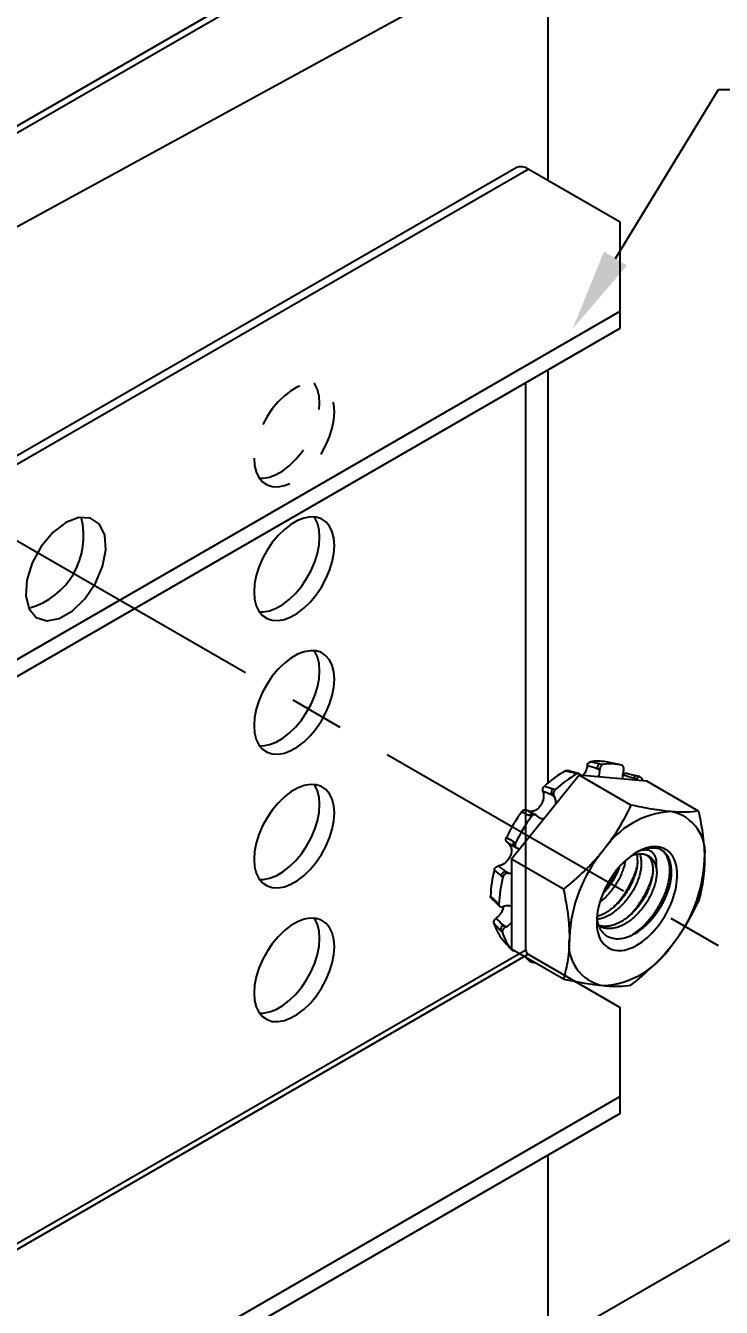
# Model space of a CAD drawing. Header units: inches. Extents: x -3.8 to 16.7, y -13 to 0.
# Drawn here: x 5.606 to 7.199, y -4.796 to -1.861 of the extents above; entities that cross this region are included whole.
import ezdxf
from ezdxf import colors
from ezdxf.entities.mleader import LeaderData, LeaderLine
from ezdxf.math import Vec2, Vec3

# ---------------------------------------------------------------- set-up
doc = ezdxf.new("R2010")
doc.units = ezdxf.units.IN
doc.header["$LTSCALE"] = 0.5
doc.header["$MEASUREMENT"] = 0
doc.linetypes.add('CENTER', pattern=[2, 1.25, -0.25, 0.25, -0.25])
doc.linetypes.add('HIDDEN', pattern=[0.375, 0.25, -0.125])
for name, color, linetype in [('Centerline', 210, 'CENTER'), ('FAB DWG', 221, 'CONTINUOUS'), ('Hardware', 242, 'CONTINUOUS'), ('Housing', 150, 'CONTINUOUS'), ('WallMount Bracket', 190, 'CONTINUOUS')]:
    doc.layers.add(name, color=color, linetype=linetype)
doc.styles.get("Standard").update_dxf_attribs({"font": 'arial.ttf'})

msp = doc.modelspace()

# ---------------------------------------------------------------- linework, layer by layer
at = {"layer": 'Centerline', "transparency": 16777216}
msp.add_line((5.567583, -3.029764), (7.330951, -4.047845), dxfattribs=at)
at = {"layer": 'Hardware', "linetype": 'Continuous', "lineweight": 25, "transparency": 16777216}
for p, q in [((6.921353, -3.551116), (6.927466, -3.552443)), ((6.964929, -3.553077), (6.934712, -3.546921)), ((6.873117, -3.577262), (6.718438, -3.769682)), ((6.86779, -3.574122), (6.86206, -3.572655)), ((6.87206, -3.573429), (6.866302, -3.571953)), ((6.991531, -3.645621), (6.873117, -3.577262)), ((7.027797, -3.591093), (6.873117, -3.577262)), ((6.920169, -3.565816), (6.914076, -3.562299)), ((6.920232, -3.563634), (6.914076, -3.562299)), ((6.920169, -3.565816), (6.920232, -3.563634)), ((6.973619, -3.576848), (6.972457, -3.578724)), ((6.974622, -3.566337), (6.974071, -3.568495)), ((7.01144, -3.580294), (7.004541, -3.578763)), ((6.813129, -3.608341), (6.818307, -3.610211)), ((7.004312, -3.587836), (6.998219, -3.584319)), ((7.005137, -3.585854), (6.998219, -3.584319)), ((7.003812, -3.588948), (7.004312, -3.587836)), ((7.004312, -3.587836), (7.005137, -3.585854)), ((7.14621, -3.659452), (7.027797, -3.591093)), ((6.816164, -3.625858), (6.810071, -3.62234)), ((6.815284, -3.624219), (6.810071, -3.62234)), ((6.816164, -3.625858), (6.815284, -3.624219)), ((6.752782, -3.657635), (6.751996, -3.6572)), ((6.773602, -3.668178), (6.768747, -3.665893)), ((6.763526, -3.672007), (6.758701, -3.66974)), ((6.775273, -3.669355), (6.776512, -3.670588)), ((6.711216, -3.732665), (6.708186, -3.730844)), ((6.711452, -3.732807), (6.711216, -3.732665)), ((6.722902, -3.729637), (6.727323, -3.73258)), ((6.724549, -3.740831), (6.729, -3.74379)), ((6.732021, -3.745026), (6.730379, -3.744467)), ((6.836851, -3.838041), (6.718438, -3.769682)), ((6.718438, -3.769682), (6.718438, -3.975933)), ((6.698363, -3.810891), (6.694128, -3.807444)), ((6.711059, -3.80171), (6.704966, -3.798192)), ((6.704966, -3.798192), (6.709227, -3.801665)), ((6.709227, -3.801665), (6.711059, -3.80171)), ((6.685134, -3.868673), (6.689267, -3.87281)), ((6.686716, -3.87319), (6.690872, -3.877348)), ((6.699882, -3.877804), (6.697949, -3.878448)), ((6.697189, -3.937723), (6.693005, -3.933168)), ((6.705616, -3.924789), (6.699523, -3.921272)), ((6.699523, -3.921272), (6.703735, -3.925859)), ((6.703735, -3.925859), (6.705616, -3.924789)), ((6.714252, -3.972341), (6.718676, -3.977339)), ((6.836851, -4.044292), (6.718438, -3.975933)), ((6.751578, -3.995065), (6.754247, -3.997982)), ((6.75426, -3.997986), (6.758971, -4.003173))]:
    msp.add_line(p, q, dxfattribs=at)
at = {"layer": 'Hardware', "linetype": 'Continuous', "lineweight": 25, "transparency": 16777216, "flags": 128}
msp.add_lwpolyline([(7.005346, -3.966334), (7.011195, -3.962744), (7.01702, -3.958738), (7.022798, -3.954335), (7.028506, -3.949551), (7.034121, -3.944406), (7.039619, -3.938921), (7.04498, -3.933117), (7.050181, -3.927018), (7.055202, -3.920649), (7.060022, -3.914035), (7.064621, -3.907202), (7.068982, -3.900179), (7.073087, -3.892994), (7.076919, -3.885675), (7.080463, -3.878252), (7.083704, -3.870755), (7.08663, -3.863214), (7.089229, -3.855659), (7.091489, -3.848122), (7.093403, -3.840631), (7.094963, -3.833218), (7.096161, -3.825912), (7.096994, -3.818743), (7.097457, -3.811739), (7.09755, -3.804929), (7.097272, -3.79834), (7.096623, -3.791999), (7.095607, -3.785931), (7.094228, -3.780161), (7.09249, -3.774711), (7.090402, -3.769605), (7.087971, -3.764861), (7.085207, -3.760501), (7.082122, -3.75654), (7.078728, -3.752995), (7.075038, -3.74988), (7.071068, -3.747209), (7.066833, -3.74499), (7.06235, -3.743235), (7.057638, -3.741949), (7.052715, -3.741137), (7.047602, -3.740804), (7.042318, -3.74095), (7.036886, -3.741574), (7.031326, -3.742675), (7.025662, -3.744248), (7.019916, -3.746286), (7.014112, -3.748782), (7.008272, -3.751724), (7.00242, -3.755102), (6.996581, -3.758902), (6.990776, -3.763109), (6.98503, -3.767704), (6.979366, -3.772671), (6.973807, -3.777989), (6.968374, -3.783637), (6.963091, -3.789591), (6.957977, -3.795828), (6.953054, -3.802323), (6.948342, -3.80905), (6.94386, -3.815981), (6.939625, -3.823089), (6.935654, -3.830345), (6.931965, -3.83772), (6.92857, -3.845183), (6.925485, -3.852706), (6.922722, -3.860258), (6.920291, -3.867808), (6.918202, -3.875326), (6.916465, -3.882781), (6.915085, -3.890144), (6.914069, -3.897385), (6.913421, -3.904476), (6.913142, -3.911386), (6.913235, -3.918089), (6.913699, -3.924557), (6.914532, -3.930765), (6.91573, -3.936687), (6.917289, -3.9423), (6.919203, -3.94758), (6.921464, -3.952508), (6.924062, -3.957062), (6.926988, -3.961225), (6.93023, -3.96498), (6.933773, -3.968311), (6.937605, -3.971206), (6.94171, -3.973652), (6.946071, -3.97564), (6.950671, -3.977162), (6.955491, -3.978211), (6.960511, -3.978784), (6.965712, -3.978877), (6.971073, -3.978492), (6.976572, -3.977629), (6.982186, -3.976291), (6.987894, -3.974485), (6.993672, -3.972217), (6.999498, -3.969496), (7.005346, -3.966334)], dxfattribs=at)
at = {"layer": 'Hardware', "linetype": 'Continuous', "lineweight": 25, "transparency": 16777216}
for centre, radius, start, end in [((6.914979, -3.649633), 0.104591, 79.124599, 99.05659), ((6.925166, -3.561556), 0.011115, 110.065676, 183.831231), ((6.944303, -3.656022), 0.104938, 75.076702, 99.233067), ((6.976253, -3.801904), 0.270727, 119.806436, 132.40124), ((7.008218, -3.818639), 0.281973, 119.869164, 132.338512), ((6.865036, -3.577463), 0.005655, 77.057799, 121.753569), ((7.005142, -3.585822), 0.007085, 94.885201, 167.753066), ((6.821176, -3.617433), 0.012141, 131.509673, 203.839255), ((6.938733, -3.645308), 0.098095, 34.039391, 40.697123), ((7.077957, -3.901782), 0.41381, 144.390888, 153.876701), ((6.765949, -3.673625), 0.008223, 70.126172, 151.806606), ((7.095059, -3.860562), 0.200433, 93.539091, 146.455532), ((7.065215, -3.75499), 0.09608, 350.678185, 79.523158), ((7.114145, -3.922673), 0.431007, 144.43812, 153.829469), ((6.729965, -3.734316), 0.008472, 146.472344, 230.266542), ((7.185361, -3.964328), 0.335039, 140.186593, 177.402047), ((7.04, -3.813108), 0.069091, 75.870964, 121.989898), ((6.825332, -3.755366), 0.335039, 320.186593, 357.402047), ((6.958605, -3.865924), 0.288824, 165.612727, 177.674477), ((6.98983, -3.885332), 0.300823, 165.672802, 177.614402), ((6.705739, -3.810072), 0.011905, 93.723918, 167.247503), ((6.690923, -3.869182), 0.005811, 174.972557, 223.644537), ((6.781625, -3.884443), 0.108749, 196.882703, 220.066396), ((6.704393, -3.931673), 0.011485, 115.090294, 187.476139), ((6.805491, -3.904617), 0.113249, 196.997426, 219.951672), ((6.945477, -3.964705), 0.09608, 170.678185, 259.523158), ((6.915634, -3.859132), 0.200433, 273.539091, 326.455532), ((6.756739, -3.995823), 0.00329, 185.780093, 221.056334), ((6.785323, -3.915135), 0.092336, 254.375717, 261.191306)]:
    msp.add_arc(centre, radius, start, end, dxfattribs=at)
for points, knots in [([(6.891447, -3.555705), (6.891811, -3.553343), (6.89274, -3.551082), (6.895321, -3.547673), (6.896926, -3.546584), (6.898515, -3.546346)], [0, 0, 0, 0, 0.5, 0.5, 1, 1, 1, 1]), ([(6.841682, -3.566991), (6.842503, -3.566621), (6.844024, -3.565934), (6.845467, -3.566271), (6.846132, -3.566427)], [0, 0, 0, 0, 0.53927114, 1, 1, 1, 1]), ([(6.866305, -3.57195), (6.866128, -3.571906), (6.861937, -3.570853), (6.855133, -3.569021), (6.848749, -3.567119), (6.846149, -3.566345)], [0, 0, 0, 0, 0.02555232, 0.60316166, 1, 1, 1, 1]), ([(6.876034, -3.577523), (6.87595, -3.577224), (6.875597, -3.575962), (6.87423, -3.574419), (6.872131, -3.573249), (6.869851, -3.573177), (6.868417, -3.573834), (6.86779, -3.574122)], [0, 0, 0, 0, 0.07590892, 0.32059055, 0.56527087, 0.80994637, 1, 1, 1, 1]), ([(6.891447, -3.555705), (6.891148, -3.557333), (6.890512, -3.560802), (6.888849, -3.565942), (6.886604, -3.570897), (6.884134, -3.575012), (6.882276, -3.577118), (6.881488, -3.578011)], [0, 0, 0, 0, 0.19265188, 0.41074705, 0.62880381, 0.8427183, 1, 1, 1, 1]), ([(6.917223, -3.581206), (6.917702, -3.579797), (6.918777, -3.57664), (6.919811, -3.571418), (6.920049, -3.567701), (6.920169, -3.565816)], [0, 0, 0, 0, 0.28417827, 0.63691438, 1, 1, 1, 1]), ([(6.927466, -3.552443), (6.92567, -3.55271), (6.923842, -3.554091), (6.921154, -3.558235), (6.920308, -3.560986), (6.920232, -3.563634)], [0, 0, 0, 0, 0.5, 0.5, 1, 1, 1, 1]), ([(6.974622, -3.566337), (6.975291, -3.563718), (6.975317, -3.560933), (6.974104, -3.556593), (6.972865, -3.555055), (6.971328, -3.554623)], [0, 0, 0, 0, 0.5, 0.5, 1, 1, 1, 1]), ([(6.974071, -3.568495), (6.973662, -3.570296), (6.972833, -3.573949), (6.972318, -3.579462), (6.972198, -3.583604), (6.972449, -3.585712), (6.972502, -3.586149)], [0, 0, 0, 0, 0.30381417, 0.6163163, 0.92044127, 1, 1, 1, 1]), ([(6.973619, -3.576848), (6.974152, -3.576013), (6.97522, -3.574344), (6.977099, -3.573039), (6.978496, -3.572573), (6.979109, -3.5729), (6.979196, -3.572946)], [0, 0, 0, 0, 0.31594077, 0.63187167, 0.94805589, 1, 1, 1, 1]), ([(7.004539, -3.57876), (7.004326, -3.578714), (6.999363, -3.577626), (6.990962, -3.575705), (6.982658, -3.573694), (6.979221, -3.572861)], [0, 0, 0, 0, 0.02564571, 0.59666668, 1, 1, 1, 1]), ([(7.013106, -3.581344), (7.012045, -3.580114), (7.010557, -3.579904), (7.007596, -3.581572), (7.006138, -3.583447), (7.005137, -3.585854)], [0, 0, 0, 0, 0.5, 0.5, 1, 1, 1, 1]), ([(6.79006, -3.614526), (6.789431, -3.612514), (6.78946, -3.610122), (6.790789, -3.605553), (6.792066, -3.603459), (6.793697, -3.601988)], [0, 0, 0, 0, 0.5, 0.5, 1, 1, 1, 1]), ([(6.818307, -3.610211), (6.816462, -3.611871), (6.815069, -3.614359), (6.813942, -3.619549), (6.814216, -3.622231), (6.815284, -3.624219)], [0, 0, 0, 0, 0.5, 0.5, 1, 1, 1, 1]), ([(6.79006, -3.614526), (6.790444, -3.615956), (6.79126, -3.618998), (6.791678, -3.624077), (6.791412, -3.629483), (6.790359, -3.634892), (6.788619, -3.640063), (6.786215, -3.644862), (6.783305, -3.64912), (6.779934, -3.652766), (6.776251, -3.65574), (6.772313, -3.657983), (6.768214, -3.659496), (6.764051, -3.660214), (6.759895, -3.660122), (6.755973, -3.659277), (6.753634, -3.658066), (6.752517, -3.657488)], [0, 0, 0, 0, 0.06319125, 0.13447502, 0.20574622, 0.27566163, 0.34556158, 0.41264087, 0.47971226, 0.54441476, 0.60912055, 0.6733268, 0.73754327, 0.80329251, 0.86905307, 0.9374387, 1, 1, 1, 1]), ([(6.819553, -3.643896), (6.819638, -3.642682), (6.819845, -3.639719), (6.819353, -3.635139), (6.818223, -3.630218), (6.816857, -3.627325), (6.816164, -3.625858)], [0, 0, 0, 0, 0.18331016, 0.44729949, 0.71965421, 1, 1, 1, 1]), ([(6.741526, -3.66084), (6.742909, -3.658911), (6.744755, -3.657483), (6.74862, -3.656191), (6.75057, -3.656352), (6.75214, -3.657304)], [0, 0, 0, 0, 0.5, 0.5, 1, 1, 1, 1]), ([(6.768749, -3.665889), (6.768602, -3.665821), (6.76509, -3.664207), (6.759697, -3.661525), (6.754653, -3.658687), (6.752782, -3.657635)], [0, 0, 0, 0, 0.02668048, 0.63893979, 1, 1, 1, 1]), ([(6.775273, -3.669355), (6.77377, -3.667858), (6.771622, -3.667296), (6.767274, -3.668279), (6.765088, -3.669825), (6.763526, -3.672007)], [0, 0, 0, 0, 0.5, 0.5, 1, 1, 1, 1]), ([(7.082686, -3.660512), (7.076122, -3.659925), (7.069203, -3.659147), (7.054897, -3.657251), (7.047483, -3.656132), (7.024556, -3.65232), (7.008358, -3.649178), (6.991531, -3.645621)], [0, 0, 0, 0, 0.25, 0.25, 0.5, 0.5, 1, 1, 1, 1]), ([(7.14621, -3.659452), (7.150406, -3.678659), (7.153921, -3.697861), (7.158727, -3.73505), (7.160026, -3.753113), (7.160026, -3.770552)], [0, 0, 0, 0, 0.5, 0.5, 1, 1, 1, 1]), ([(6.776512, -3.670588), (6.777235, -3.67125), (6.779041, -3.672902), (6.782398, -3.674831), (6.786524, -3.676138), (6.79035, -3.676579), (6.792779, -3.676202), (6.793698, -3.676059)], [0, 0, 0, 0, 0.15660916, 0.39098343, 0.62533388, 0.85811875, 1, 1, 1, 1]), ([(6.708186, -3.730844), (6.706638, -3.729856), (6.705607, -3.728159), (6.704966, -3.724055), (6.705369, -3.721721), (6.706419, -3.71958)], [0, 0, 0, 0, 0.5, 0.5, 1, 1, 1, 1]), ([(6.708186, -3.730844), (6.712438, -3.733559), (6.715644, -3.738014), (6.718471, -3.748749), (6.718094, -3.755101), (6.713628, -3.76719), (6.709592, -3.772834), (6.699614, -3.781298), (6.693834, -3.784063), (6.688139, -3.785053)], [0, 0, 0, 0, 0.25, 0.25, 0.5, 0.5, 0.75, 0.75, 1, 1, 1, 1]), ([(6.711255, -3.732605), (6.713444, -3.733874), (6.717932, -3.736478), (6.722297, -3.739379), (6.724533, -3.740865)], [0, 0, 0, 0, 0.4876479, 1, 1, 1, 1]), ([(6.727323, -3.73258), (6.726133, -3.735), (6.725785, -3.73769), (6.726912, -3.742093), (6.728387, -3.74379), (6.730379, -3.744467)], [0, 0, 0, 0, 0.5, 0.5, 1, 1, 1, 1]), ([(6.736473, -3.747246), (6.736325, -3.747129), (6.735026, -3.746098), (6.733433, -3.74553), (6.732021, -3.745026)], [0, 0, 0, 0, 0.11369547, 1, 1, 1, 1]), ([(6.928006, -3.749806), (6.921443, -3.757971), (6.914523, -3.765985), (6.900217, -3.78148), (6.892804, -3.788997), (6.869876, -3.810944), (6.853678, -3.82477), (6.836851, -3.838041)], [0, 0, 0, 0, 0.25, 0.25, 0.5, 0.5, 1, 1, 1, 1]), ([(7.056866, -3.746107), (7.058964, -3.747119), (7.062787, -3.748964), (7.067655, -3.752816), (7.071758, -3.757132), (7.075331, -3.762248), (7.078281, -3.768004), (7.080582, -3.774268), (7.082286, -3.78101), (7.083401, -3.788338), (7.0839, -3.796135), (7.08379, -3.804263), (7.083074, -3.812735), (7.081698, -3.82158), (7.079692, -3.830581), (7.077117, -3.83957), (7.074004, -3.848564), (7.070302, -3.857659), (7.066084, -3.866668), (7.061435, -3.875439), (7.056364, -3.884003), (7.050822, -3.892406), (7.044898, -3.900451), (7.038696, -3.907998), (7.032221, -3.915094), (7.025419, -3.921771), (7.018453, -3.927863), (7.011454, -3.933285), (7.004409, -3.938085), (6.997248, -3.942301), (6.990093, -3.945843), (6.983051, -3.948635), (6.976096, -3.950704), (6.969211, -3.952033), (6.962591, -3.952579), (6.956343, -3.952372), (6.950433, -3.951467), (6.944783, -3.949834), (6.939491, -3.94749), (6.934642, -3.944488), (6.930204, -3.940814), (6.926181, -3.936419), (6.922685, -3.931425), (6.919758, -3.925949), (6.917347, -3.920021), (6.915467, -3.913531), (6.914237, -3.907632), (6.91386, -3.903793), (6.913726, -3.902429)], [0, 0, 0, 0, 0.02831479, 0.0516097, 0.07490441, 0.09892242, 0.12294044, 0.14551421, 0.16808798, 0.19131841, 0.21454883, 0.23711066, 0.25967128, 0.28291819, 0.3061651, 0.32822892, 0.35029274, 0.373012, 0.39573126, 0.41756286, 0.43939446, 0.46187221, 0.48434891, 0.50590236, 0.52745581, 0.54966391, 0.57187201, 0.59297519, 0.61407836, 0.63579594, 0.65751266, 0.67855354, 0.69959442, 0.72128948, 0.74298454, 0.76335935, 0.78373416, 0.80470091, 0.82566765, 0.84604577, 0.8664226, 0.88742934, 0.90843608, 0.92822809, 0.94802011, 0.96839613, 0.98877216, 1, 1, 1, 1]), ([(7.010944, -3.757287), (7.011452, -3.75837), (7.012963, -3.761591), (7.014416, -3.768152), (7.015291, -3.776727), (7.015053, -3.786197), (7.013717, -3.796276), (7.011221, -3.806899), (7.007589, -3.817894), (7.00275, -3.829336), (6.996723, -3.840929), (6.989557, -3.852464), (6.98145, -3.863438), (6.972434, -3.873697), (6.962696, -3.882998), (6.95252, -3.891052), (6.942184, -3.897686), (6.931855, -3.902785), (6.922493, -3.906161), (6.916759, -3.907053), (6.914359, -3.907426)], [0, 0, 0, 0, 0.02736546, 0.08136904, 0.13674683, 0.19115237, 0.24575337, 0.30126191, 0.35723332, 0.41319986, 0.47389126, 0.53345783, 0.59330317, 0.65417016, 0.71546936, 0.77658546, 0.8369142, 0.89627426, 0.9565672, 1, 1, 1, 1]), ([(6.987996, -3.946561), (6.991591, -3.944417), (6.999063, -3.939963), (7.009591, -3.9319), (7.01947, -3.923159), (7.028621, -3.913869), (7.03746, -3.903611), (7.045799, -3.892505), (7.053357, -3.880913), (7.06017, -3.868915), (7.06618, -3.856564), (7.071264, -3.844055), (7.075316, -3.831626), (7.078264, -3.819511), (7.080089, -3.807917), (7.080799, -3.796901), (7.08046, -3.786538), (7.079041, -3.7769), (7.076546, -3.768153), (7.072974, -3.760524), (7.068826, -3.754406), (7.065473, -3.75145), (7.063996, -3.750148)], [0, 0, 0, 0, 0.05205735, 0.10817956, 0.15527339, 0.20236368, 0.25316435, 0.30334438, 0.3527983, 0.40284721, 0.45356679, 0.50464479, 0.55575529, 0.60657115, 0.65677646, 0.7062365, 0.75625823, 0.80696058, 0.85803191, 0.90914659, 0.95997729, 1, 1, 1, 1]), ([(6.992922, -3.761532), (6.993597, -3.761246), (6.996229, -3.760127), (7.000736, -3.75881), (7.006333, -3.757621), (7.011701, -3.757117), (7.016867, -3.757223), (7.021835, -3.757974), (7.026519, -3.759364), (7.030844, -3.761361), (7.034833, -3.763949), (7.038484, -3.767155), (7.041617, -3.770803), (7.044236, -3.774755), (7.046399, -3.77895), (7.048242, -3.783538), (7.049158, -3.786921), (7.049616, -3.788613)], [0, 0, 0, 0, 0.02507858, 0.0978305, 0.17058243, 0.24128042, 0.31197842, 0.38473034, 0.45748226, 0.52818026, 0.59887825, 0.67163018, 0.7443821, 0.80756127, 0.87074043, 0.93537021, 1, 1, 1, 1]), ([(7.049616, -3.788613), (7.049848, -3.78664), (7.050311, -3.782695), (7.050365, -3.777163), (7.049929, -3.771965), (7.048959, -3.767224), (7.047492, -3.763007), (7.045542, -3.759293), (7.04309, -3.756091), (7.040214, -3.753402), (7.036998, -3.751268), (7.033406, -3.749699), (7.029467, -3.748735), (7.025099, -3.748385), (7.020333, -3.748724), (7.015139, -3.749783), (7.009632, -3.751677), (7.00566, -3.753326), (7.00352, -3.754539), (7.003351, -3.754634)], [0, 0, 0, 0, 0.05858799, 0.11717599, 0.17746584, 0.23775572, 0.29634919, 0.35494267, 0.41514988, 0.47536833, 0.53644362, 0.59751891, 0.66005989, 0.72260088, 0.78951079, 0.85642072, 0.92527381, 0.99412691, 1, 1, 1, 1]), ([(6.678838, -3.794159), (6.679382, -3.791992), (6.680629, -3.789863), (6.684016, -3.78654), (6.686094, -3.785409), (6.688139, -3.785053)], [0, 0, 0, 0, 0.5, 0.5, 1, 1, 1, 1]), ([(7.004312, -3.758148), (7.004358, -3.758275), (7.005364, -3.761002), (7.006128, -3.767471), (7.006485, -3.777386), (7.005405, -3.78826), (7.002979, -3.799746), (6.999176, -3.811741), (6.994092, -3.823886), (6.987885, -3.835826), (6.980719, -3.847362), (6.972611, -3.858335), (6.963595, -3.868595), (6.953857, -3.877893), (6.943679, -3.885958), (6.93335, -3.89255), (6.923256, -3.897676), (6.916708, -3.899724), (6.913537, -3.900716)], [0, 0, 0, 0, 0.00328553, 0.07063883, 0.13696034, 0.20261546, 0.26950353, 0.33711775, 0.40478445, 0.4718268, 0.53762658, 0.60373432, 0.67097062, 0.73868435, 0.80619583, 0.87283755, 0.93840923, 1, 1, 1, 1]), ([(7.028166, -3.760248), (7.029795, -3.761621), (7.033246, -3.764528), (7.037138, -3.77087), (7.040023, -3.778709), (7.041572, -3.787791), (7.041817, -3.797819), (7.040766, -3.808663), (7.038333, -3.820158), (7.034531, -3.83215), (7.029447, -3.844296), (7.02324, -3.856236), (7.016074, -3.867772), (7.007966, -3.878745), (6.99895, -3.889005), (6.989213, -3.898305), (6.979035, -3.906362), (6.968703, -3.912983), (6.958362, -3.918132), (6.948031, -3.921683), (6.937827, -3.923603), (6.928137, -3.923594), (6.92147, -3.92276), (6.918365, -3.921454), (6.917986, -3.921295)], [0, 0, 0, 0, 0.04278683, 0.09063693, 0.13870475, 0.18650733, 0.23357762, 0.28017495, 0.32764734, 0.3756351, 0.42366011, 0.47124199, 0.51794199, 0.56486056, 0.6125801, 0.66063848, 0.70855332, 0.75585087, 0.80238898, 0.84965846, 0.89756038, 0.94562175, 0.99336001, 1, 1, 1, 1]), ([(6.978475, -3.773684), (6.978384, -3.774414), (6.97787, -3.778523), (6.975806, -3.786516), (6.97225, -3.797477), (6.967389, -3.808928), (6.96137, -3.820518), (6.954201, -3.832052), (6.946097, -3.843036), (6.93707, -3.853255), (6.928438, -3.861667), (6.922721, -3.866041), (6.92043, -3.867793)], [0, 0, 0, 0, 0.022957651, 0.129156676, 0.23624126, 0.343316514, 0.459431407, 0.573394243, 0.687890437, 0.804341261, 0.921618974, 1, 1, 1, 1]), ([(7.160026, -3.770552), (7.160026, -3.788003), (7.15869, -3.804912), (7.15385, -3.836544), (7.15038, -3.851431), (7.14621, -3.865702)], [0, 0, 0, 0, 0.5, 0.5, 1, 1, 1, 1]), ([(6.709227, -3.801665), (6.707004, -3.80161), (6.704542, -3.802596), (6.700519, -3.806017), (6.698974, -3.808441), (6.698363, -3.810891)], [0, 0, 0, 0, 0.5, 0.5, 1, 1, 1, 1]), ([(6.711059, -3.80171), (6.712593, -3.801697), (6.715015, -3.801677), (6.717519, -3.800999), (6.718438, -3.80075)], [0, 0, 0, 0, 0.6332516, 1, 1, 1, 1]), ([(7.049616, -3.788613), (7.049975, -3.79146), (7.050686, -3.797105), (7.050398, -3.806616), (7.049075, -3.816683), (7.046576, -3.82731), (7.042945, -3.838304), (7.038105, -3.849746), (7.032079, -3.861339), (7.024913, -3.872874), (7.016805, -3.883848), (7.007789, -3.894107), (6.998051, -3.903407), (6.987874, -3.911465), (6.977541, -3.918086), (6.967202, -3.923233), (6.956865, -3.926795), (6.946684, -3.928671), (6.936907, -3.928825), (6.927938, -3.927061), (6.921911, -3.925015), (6.919204, -3.923115), (6.91887, -3.92288)], [0, 0, 0, 0, 0.04914534, 0.09742785, 0.14588383, 0.1951452, 0.24481736, 0.29448518, 0.34834612, 0.40120881, 0.45431891, 0.50833567, 0.562736, 0.61697384, 0.67051293, 0.72319236, 0.77669968, 0.83092289, 0.8853266, 0.93936456, 0.9925124, 1, 1, 1, 1]), ([(6.964677, -3.787979), (6.964332, -3.789101), (6.962761, -3.794218), (6.958675, -3.803489), (6.952543, -3.815408), (6.945368, -3.82697), (6.937221, -3.837858), (6.930979, -3.845324), (6.927336, -3.848773), (6.926925, -3.849161)], [0, 0, 0, 0, 0.05260203, 0.23984121, 0.42535274, 0.60742603, 0.79035144, 0.97639967, 1, 1, 1, 1]), ([(6.928588, -3.845394), (6.929506, -3.844344), (6.933435, -3.839849), (6.939703, -3.831241), (6.94731, -3.819691), (6.954057, -3.807682), (6.958817, -3.798246), (6.960964, -3.792856), (6.961461, -3.791608)], [0, 0, 0, 0, 0.06622398, 0.28347176, 0.49757593, 0.71425602, 0.93383972, 1, 1, 1, 1]), ([(6.950873, -3.879992), (6.953135, -3.877751), (6.958627, -3.872311), (6.966741, -3.862773), (6.975091, -3.851689), (6.982647, -3.840091), (6.989456, -3.828096), (6.995483, -3.81574), (7.000502, -3.803249), (7.003786, -3.793691), (7.005015, -3.788463), (7.005292, -3.787287)], [0, 0, 0, 0, 0.08812134, 0.21392636, 0.33819441, 0.46066428, 0.5846076, 0.71021183, 0.83670363, 0.96327593, 1, 1, 1, 1]), ([(6.986228, -3.900403), (6.98849, -3.898162), (6.993982, -3.892721), (7.002096, -3.883183), (7.010446, -3.872099), (7.018002, -3.860501), (7.024811, -3.848506), (7.030838, -3.83615), (7.035858, -3.823659), (7.039141, -3.814102), (7.040371, -3.808873), (7.040647, -3.807697)], [0, 0, 0, 0, 0.08812134, 0.21392636, 0.33819441, 0.46066428, 0.5846076, 0.71021183, 0.83670363, 0.96327593, 1, 1, 1, 1]), ([(6.836851, -3.838041), (6.841047, -3.857248), (6.844562, -3.876451), (6.849368, -3.913639), (6.850667, -3.931703), (6.850667, -3.949142)], [0, 0, 0, 0, 0.5, 0.5, 1, 1, 1, 1]), ([(6.671836, -3.858816), (6.671388, -3.858355), (6.670382, -3.857319), (6.670008, -3.85554), (6.670017, -3.854411), (6.670018, -3.854205)], [0, 0, 0, 0, 0.39649533, 0.89011022, 1, 1, 1, 1]), ([(6.67178, -3.858868), (6.674242, -3.861148), (6.679218, -3.865758), (6.684199, -3.870702), (6.686716, -3.8732)], [0, 0, 0, 0, 0.49463929, 1, 1, 1, 1]), ([(6.689267, -3.87281), (6.689188, -3.875067), (6.690093, -3.876974), (6.693305, -3.87906), (6.695603, -3.87923), (6.697949, -3.878448)], [0, 0, 0, 0, 0.5, 0.5, 1, 1, 1, 1]), ([(7.082686, -3.969888), (7.08925, -3.961723), (7.095516, -3.953333), (7.107295, -3.936378), (7.112836, -3.92778), (7.128544, -3.901665), (7.137797, -3.88383), (7.14621, -3.865702)], [0, 0, 0, 0, 0.25, 0.25, 0.5, 0.5, 1, 1, 1, 1]), ([(6.699264, -3.878009), (6.699204, -3.878986), (6.699058, -3.881323), (6.697952, -3.885199), (6.696141, -3.889496), (6.693631, -3.893735), (6.690507, -3.897855), (6.686829, -3.901708), (6.684053, -3.904054), (6.682604, -3.905146), (6.68258, -3.905164)], [0, 0, 0, 0, 0.10377281, 0.24840584, 0.39306188, 0.54117083, 0.68930527, 0.84335307, 0.99741783, 1, 1, 1, 1]), ([(6.718438, -3.878085), (6.718154, -3.877923), (6.716781, -3.877138), (6.713781, -3.876423), (6.709517, -3.876011), (6.704812, -3.876392), (6.701541, -3.877329), (6.699882, -3.877804)], [0, 0, 0, 0, 0.05867873, 0.28395831, 0.51541382, 0.75420378, 1, 1, 1, 1]), ([(6.677563, -3.916025), (6.677059, -3.914448), (6.677291, -3.912464), (6.679115, -3.908502), (6.680677, -3.906595), (6.68258, -3.905164)], [0, 0, 0, 0, 0.5, 0.5, 1, 1, 1, 1]), ([(6.703735, -3.925859), (6.701452, -3.927158), (6.69943, -3.929209), (6.697007, -3.93361), (6.696617, -3.935943), (6.697189, -3.937723)], [0, 0, 0, 0, 0.5, 0.5, 1, 1, 1, 1]), ([(6.705616, -3.924789), (6.707154, -3.923849), (6.710275, -3.921943), (6.714528, -3.91833), (6.717303, -3.915706), (6.718419, -3.914242), (6.718438, -3.914217)], [0, 0, 0, 0, 0.328032559, 0.665410237, 0.994376731, 1, 1, 1, 1]), ([(6.850667, -3.949142), (6.850667, -3.966593), (6.849331, -3.983502), (6.844491, -4.015133), (6.84102, -4.030021), (6.836851, -4.044292)], [0, 0, 0, 0, 0.5, 0.5, 1, 1, 1, 1]), ([(6.718676, -3.977339), (6.719204, -3.977759), (6.720258, -3.978601), (6.721955, -3.978925), (6.722996, -3.978664), (6.723116, -3.978633)], [0, 0, 0, 0, 0.46947881, 0.93895845, 1, 1, 1, 1]), ([(6.758482, -3.99905), (6.758404, -3.999252), (6.757999, -4.000308), (6.758171, -4.001904), (6.758949, -4.003435), (6.759996, -4.003869), (6.760454, -4.004059)], [0, 0, 0, 0, 0.07838373, 0.41029163, 0.74219299, 1, 1, 1, 1]), ([(6.928006, -4.059182), (6.93457, -4.059769), (6.940837, -4.06017), (6.952615, -4.060607), (6.958157, -4.060646), (6.973865, -4.060289), (6.983117, -4.059422), (6.991531, -4.058122)], [0, 0, 0, 0, 0.25, 0.25, 0.5, 0.5, 1, 1, 1, 1])]:
    msp.add_open_spline(points, degree=3, knots=knots, dxfattribs=at)
for points in [[(6.898515, -3.546346), (6.906297, -3.547909), (6.913908, -3.5495), (6.921353, -3.551116)], [(6.86206, -3.572655), (6.855083, -3.570869), (6.848288, -3.568982), (6.841682, -3.566991)], [(6.914076, -3.562299), (6.90666, -3.560082), (6.899118, -3.557883), (6.891447, -3.555705)], [(6.998219, -3.584319), (6.990093, -3.581916), (6.981893, -3.579426), (6.973619, -3.576848)], [(6.793697, -3.601988), (6.800349, -3.603945), (6.806825, -3.606065), (6.813129, -3.608341)], [(6.810071, -3.62234), (6.803531, -3.619617), (6.796862, -3.61701), (6.79006, -3.614526)], [(6.758701, -3.66974), (6.752826, -3.66698), (6.747099, -3.664015), (6.741526, -3.66084)], [(6.991531, -3.645621), (6.974662, -3.681967), (6.954359, -3.717024), (6.928006, -3.749806)], [(7.14621, -3.659452), (7.129341, -3.662058), (7.109039, -3.662868), (7.082686, -3.660512)], [(6.706419, -3.71958), (6.712025, -3.722698), (6.717519, -3.726053), (6.722902, -3.729637)], [(6.688139, -3.785053), (6.693702, -3.789608), (6.699312, -3.793986), (6.704966, -3.798192)], [(6.694128, -3.807444), (6.688972, -3.803247), (6.683874, -3.798821), (6.678838, -3.794159)], [(6.670018, -3.854205), (6.675062, -3.858809), (6.680101, -3.863634), (6.685134, -3.868673)], [(6.693005, -3.933168), (6.68791, -3.927621), (6.682763, -3.921908), (6.677563, -3.916025)], [(6.68258, -3.905164), (6.688267, -3.91066), (6.693915, -3.916028), (6.699523, -3.921272)], [(6.698399, -3.954442), (6.703579, -3.960288), (6.708865, -3.966256), (6.714252, -3.972341)], [(6.991531, -4.058122), (7.025269, -4.031514), (7.056333, -4.00267), (7.082686, -3.969888)], [(6.836851, -4.044292), (6.870589, -4.051423), (6.901654, -4.056826), (6.928006, -4.059182)]]:
    msp.add_open_spline(points, degree=3, dxfattribs=at)
at = {"layer": 'Housing', "linetype": 'Continuous', "lineweight": 25, "transparency": 16777216}
for p, q in [((2.464841, -3.890836), (6.794968, -1.391878)), ((2.471913, -3.903083), (6.80204, -1.404125)), ((6.80204, -2.215282), (6.80204, -1.404125)), ((6.80204, -3.594677), (6.80204, -2.64895)), ((6.80204, -4.882693), (6.80204, -4.447358))]:
    msp.add_line(p, q, dxfattribs=at)
at = {"layer": 'Housing', "linetype": 'Continuous', "lineweight": 25, "transparency": 16777216, "flags": 128}
msp.add_lwpolyline([(5.697636, -2.998692), (5.667789, -3.021674), (5.641175, -3.053669), (5.620681, -3.091209), (5.608525, -3.130227), (5.606026, -3.166494), (5.613455, -3.19608), (5.630006, -3.215778), (5.653885, -3.223456), (5.682506, -3.21828), (5.712766, -3.200811), (5.741387, -3.172942), (5.765267, -3.137694), (5.781818, -3.098886), (5.789246, -3.060723), (5.786747, -3.027341), (5.774592, -3.002358), (5.754097, -2.988481), (5.727484, -2.987213), (5.697636, -2.998692)], dxfattribs=at)
at = {"layer": 'Housing', "linetype": 'Continuous', "lineweight": 25, "transparency": 16777216}
msp.add_arc((5.567583, -3.029764), 0.170982, 285.33023, 14.675146, dxfattribs=at)
at = {"layer": 'WallMount Bracket', "linetype": 'Continuous', "lineweight": 25, "transparency": 16777216}
for p, q in [((6.728678, -2.18628), (3.546697, -4.022744)), ((3.57459, -4.025504), (6.75657, -2.189039)), ((6.967147, -2.310573), (6.75657, -2.189039)), ((6.967147, -2.514624), (6.967147, -2.310573)), ((4.138719, -4.147037), (6.967147, -2.514624)), ((6.967147, -2.55366), (6.967147, -2.514624)), ((4.138719, -4.186073), (6.967147, -2.55366)), ((6.750913, -3.97765), (6.750913, -2.678458)), ((9.083171, -3.565793), (5.480038, -5.645324)), ((6.750913, -3.97765), (3.568933, -5.814114)), ((3.57459, -5.823912), (6.75657, -3.987448)), ((6.75657, -3.987448), (6.967147, -4.108981)), ((6.967147, -4.313032), (6.967147, -4.108981)), ((6.967147, -4.313032), (4.138719, -5.945445)), ((6.967147, -4.352068), (6.967147, -4.313032)), ((6.967147, -4.352068), (4.138719, -5.984481))]:
    msp.add_line(p, q, dxfattribs=at)
at = {"layer": 'WallMount Bracket', "linetype": 'HIDDEN', "lineweight": 25, "transparency": 16777216, "flags": 128}
for points in [[(6.128659, -2.851146), (6.129913, -2.867896), (6.13364, -2.882743), (6.139739, -2.89528), (6.148042, -2.905166), (6.158325, -2.912132), (6.170306, -2.915987), (6.183658, -2.916626), (6.198017, -2.914031), (6.212992, -2.908275), (6.228174, -2.899512), (6.243149, -2.887984), (6.257509, -2.874003), (6.270861, -2.857952), (6.282842, -2.840268), (6.293124, -2.821433), (6.301428, -2.801962), (6.307526, -2.782385), (6.311253, -2.763237), (6.312507, -2.745039), (6.311253, -2.728289), (6.307526, -2.713443), (6.301428, -2.700905), (6.293124, -2.691019), (6.282842, -2.684054), (6.270861, -2.680199), (6.257509, -2.67956), (6.243149, -2.682154), (6.228174, -2.687911), (6.212992, -2.696673), (6.198017, -2.708202), (6.183658, -2.722182), (6.170306, -2.738234), (6.158325, -2.755918), (6.148042, -2.774752), (6.139739, -2.794224), (6.13364, -2.8138), (6.129913, -2.832949), (6.128659, -2.851146)], [(6.140934, -2.897062), (6.149858, -2.897118), (6.164218, -2.894524), (6.179192, -2.888767), (6.194375, -2.880005), (6.209349, -2.868476), (6.223709, -2.854496), (6.237061, -2.838444), (6.249042, -2.82076), (6.259324, -2.801926), (6.267628, -2.782454), (6.273727, -2.762878), (6.277454, -2.743729), (6.278707, -2.725532), (6.277454, -2.708782), (6.273727, -2.693935), (6.267628, -2.681398), (6.266432, -2.679616)]]:
    msp.add_lwpolyline(points, dxfattribs=at)
at = {"layer": 'WallMount Bracket', "linetype": 'Continuous', "lineweight": 25, "transparency": 16777216, "flags": 128}
for points in [[(6.128659, -3.157387), (6.129913, -3.174137), (6.13364, -3.188983), (6.139739, -3.201521), (6.148042, -3.211407), (6.158325, -3.218372), (6.170306, -3.222227), (6.183658, -3.222866), (6.198017, -3.220272), (6.212992, -3.214515), (6.228174, -3.205753), (6.243149, -3.194224), (6.257509, -3.180244), (6.270861, -3.164192), (6.282842, -3.146508), (6.293124, -3.127674), (6.301428, -3.108202), (6.307526, -3.088626), (6.311253, -3.069477), (6.312507, -3.05128), (6.311253, -3.03453), (6.307526, -3.019683), (6.301428, -3.007146), (6.293124, -2.99726), (6.282842, -2.990294), (6.270861, -2.986439), (6.257509, -2.9858), (6.243149, -2.988395), (6.228174, -2.994151), (6.212992, -3.002914), (6.198017, -3.014442), (6.183658, -3.028423), (6.170306, -3.044474), (6.158325, -3.062158), (6.148042, -3.080993), (6.139739, -3.100464), (6.13364, -3.120041), (6.129913, -3.139189), (6.128659, -3.157387)], [(6.140934, -3.203303), (6.149858, -3.203359), (6.164218, -3.200765), (6.179192, -3.195008), (6.194375, -3.186246), (6.209349, -3.174717), (6.223709, -3.160736), (6.237061, -3.144685), (6.249042, -3.127001), (6.259324, -3.108166), (6.267628, -3.088695), (6.273727, -3.069118), (6.277454, -3.04997), (6.278707, -3.031773), (6.277454, -3.015022), (6.273727, -3.000176), (6.267628, -2.987639), (6.266432, -2.985856)], [(6.128659, -3.463627), (6.129913, -3.480378), (6.13364, -3.495224), (6.139739, -3.507761), (6.148042, -3.517647), (6.158325, -3.524613), (6.170306, -3.528468), (6.183658, -3.529107), (6.198017, -3.526513), (6.212992, -3.520756), (6.228174, -3.511994), (6.243149, -3.500465), (6.257509, -3.486484), (6.270861, -3.470433), (6.282842, -3.452749), (6.293124, -3.433914), (6.301428, -3.414443), (6.307526, -3.394866), (6.311253, -3.375718), (6.312507, -3.35752), (6.311253, -3.34077), (6.307526, -3.325924), (6.301428, -3.313387), (6.293124, -3.3035), (6.282842, -3.296535), (6.270861, -3.29268), (6.257509, -3.292041), (6.243149, -3.294635), (6.228174, -3.300392), (6.212992, -3.309154), (6.198017, -3.320683), (6.183658, -3.334664), (6.170306, -3.350715), (6.158325, -3.368399), (6.148042, -3.387234), (6.139739, -3.406705), (6.13364, -3.426282), (6.129913, -3.44543), (6.128659, -3.463627)], [(6.140934, -3.509543), (6.149858, -3.509599), (6.164218, -3.507005), (6.179192, -3.501248), (6.194375, -3.492486), (6.209349, -3.480958), (6.223709, -3.466977), (6.237061, -3.450926), (6.249042, -3.433241), (6.259324, -3.414407), (6.267628, -3.394936), (6.273727, -3.375359), (6.277454, -3.356211), (6.278707, -3.338013), (6.277454, -3.321263), (6.273727, -3.306416), (6.267628, -3.293879), (6.266432, -3.292097)], [(6.128659, -3.769868), (6.129913, -3.786618), (6.13364, -3.801465), (6.139739, -3.814002), (6.148042, -3.823888), (6.158325, -3.830854), (6.170306, -3.834708), (6.183658, -3.835347), (6.198017, -3.832753), (6.212992, -3.826996), (6.228174, -3.818234), (6.243149, -3.806705), (6.257509, -3.792725), (6.270861, -3.776673), (6.282842, -3.758989), (6.293124, -3.740155), (6.301428, -3.720684), (6.307526, -3.701107), (6.311253, -3.681959), (6.312507, -3.663761), (6.311253, -3.647011), (6.307526, -3.632164), (6.301428, -3.619627), (6.293124, -3.609741), (6.282842, -3.602775), (6.270861, -3.598921), (6.257509, -3.598282), (6.243149, -3.600876), (6.228174, -3.606633), (6.212992, -3.615395), (6.198017, -3.626923), (6.183658, -3.640904), (6.170306, -3.656955), (6.158325, -3.67464), (6.148042, -3.693474), (6.139739, -3.712945), (6.13364, -3.732522), (6.129913, -3.75167), (6.128659, -3.769868)], [(6.140934, -3.815784), (6.149858, -3.81584), (6.164218, -3.813246), (6.179192, -3.807489), (6.194375, -3.798727), (6.209349, -3.787198), (6.223709, -3.773217), (6.237061, -3.757166), (6.249042, -3.739482), (6.259324, -3.720647), (6.267628, -3.701176), (6.273727, -3.681599), (6.277454, -3.662451), (6.278707, -3.644254), (6.277454, -3.627503), (6.273727, -3.612657), (6.267628, -3.60012), (6.266432, -3.598338)], [(6.128659, -4.076108), (6.129913, -4.092859), (6.13364, -4.107705), (6.139739, -4.120242), (6.148042, -4.130129), (6.158325, -4.137094), (6.170306, -4.140949), (6.183658, -4.141588), (6.198017, -4.138994), (6.212992, -4.133237), (6.228174, -4.124475), (6.243149, -4.112946), (6.257509, -4.098965), (6.270861, -4.082914), (6.282842, -4.06523), (6.293124, -4.046395), (6.301428, -4.026924), (6.307526, -4.007347), (6.311253, -3.988199), (6.312507, -3.970002), (6.311253, -3.953251), (6.307526, -3.938405), (6.301428, -3.925868), (6.293124, -3.915982), (6.282842, -3.909016), (6.270861, -3.905161), (6.257509, -3.904522), (6.243149, -3.907116), (6.228174, -3.912873), (6.212992, -3.921635), (6.198017, -3.933164), (6.183658, -3.947145), (6.170306, -3.963196), (6.158325, -3.98088), (6.148042, -3.999715), (6.139739, -4.019186), (6.13364, -4.038763), (6.129913, -4.057911), (6.128659, -4.076108)], [(6.140934, -4.122025), (6.149858, -4.122081), (6.164218, -4.119486), (6.179192, -4.11373), (6.194375, -4.104967), (6.209349, -4.093439), (6.223709, -4.079458), (6.237061, -4.063407), (6.249042, -4.045723), (6.259324, -4.026888), (6.267628, -4.007417), (6.273727, -3.98784), (6.277454, -3.968692), (6.278707, -3.950494), (6.277454, -3.933744), (6.273727, -3.918898), (6.267628, -3.90636), (6.266432, -3.904578)]]:
    msp.add_lwpolyline(points, dxfattribs=at)
at = {"layer": 'WallMount Bracket', "linetype": 'Continuous', "lineweight": 25, "transparency": 16777216}
for centre, radius, start, end in [((6.74023, -2.211856), 0.028064, 54.390899, 114.307299), ((6.763194, -3.977091), 0.012293, 182.602294, 237.397707)]:
    msp.add_arc(centre, radius, start, end, dxfattribs=at)

# ---------------------------------------------------------------- leaders
at = {"layer": 'FAB DWG', "ltscale": 0.5, "transparency": 16777216}
ml = msp.add_multileader_mtext('Standard', dxfattribs=at)
ml.set_content('HW83238', color=256)
ml.set_leader_properties()
ml.build(insert=Vec2(0, 0))
ml.multileader.update_dxf_attribs({"dogleg_length": 0.36, "arrow_head_size": 0.1875})
ctx = ml.context
ctx.base_point, ctx.char_height, ctx.arrow_head_size, ctx.landing_gap_size, ctx.plane_origin = Vec3(7.608694, -1.462181), 0.1875, 0.1875, 0.09, Vec3(-1.162013, -6.138223)
notes = []
notes.append((ctx, [(0, (1, 1, 0), (7.158694, -1.462181), (1, 0), 0.45, [(0, [(5.359331, -2.443682)], 0, [])])]))
ctx.mtext.insert, ctx.mtext.width, ctx.mtext.flow_direction = Vec3(7.698694, -1.366768), 7.6221832, 5
ml = msp.add_multileader_mtext('Standard', dxfattribs=at)
ml.set_content('BK01342', color=256)
ml.set_leader_properties()
ml.build(insert=Vec2(0, 0))
ml.multileader.update_dxf_attribs({"dogleg_length": 0.36, "arrow_head_size": 0.1875})
ctx = ml.context
ctx.base_point, ctx.char_height, ctx.arrow_head_size, ctx.landing_gap_size, ctx.plane_origin = Vec3(7.642334, -2.006739), 0.1875, 0.1875, 0.09, Vec3(5.204559, -7.893312)
notes.append((ctx, [(0, (1, 1, 0), (7.192334, -2.006739), (1, 0), 0.45, [(0, [(6.858497, -2.554106)], 0, [])])]))
ctx.mtext.insert, ctx.mtext.width, ctx.mtext.flow_direction = Vec3(7.732334, -1.911327), 7.6221832, 5
for ctx, leaders in notes:
    for number, flags, end, landing, length, lines in leaders:
        leader = LeaderData()
        leader.index, (leader.has_last_leader_line, leader.has_dogleg_vector, leader.attachment_direction) = number, flags
        leader.last_leader_point, leader.dogleg_vector, leader.dogleg_length = Vec3(end), Vec3(landing), length
        for number, points, colour, breaks in lines:
            line = LeaderLine()
            line.index, line.vertices, line.color, line.breaks = number, Vec3.list(points), colors.encode_raw_color(colour), breaks
            leader.lines.append(line)
        ctx.leaders.append(leader)

doc.saveas('drawing.dxf')
